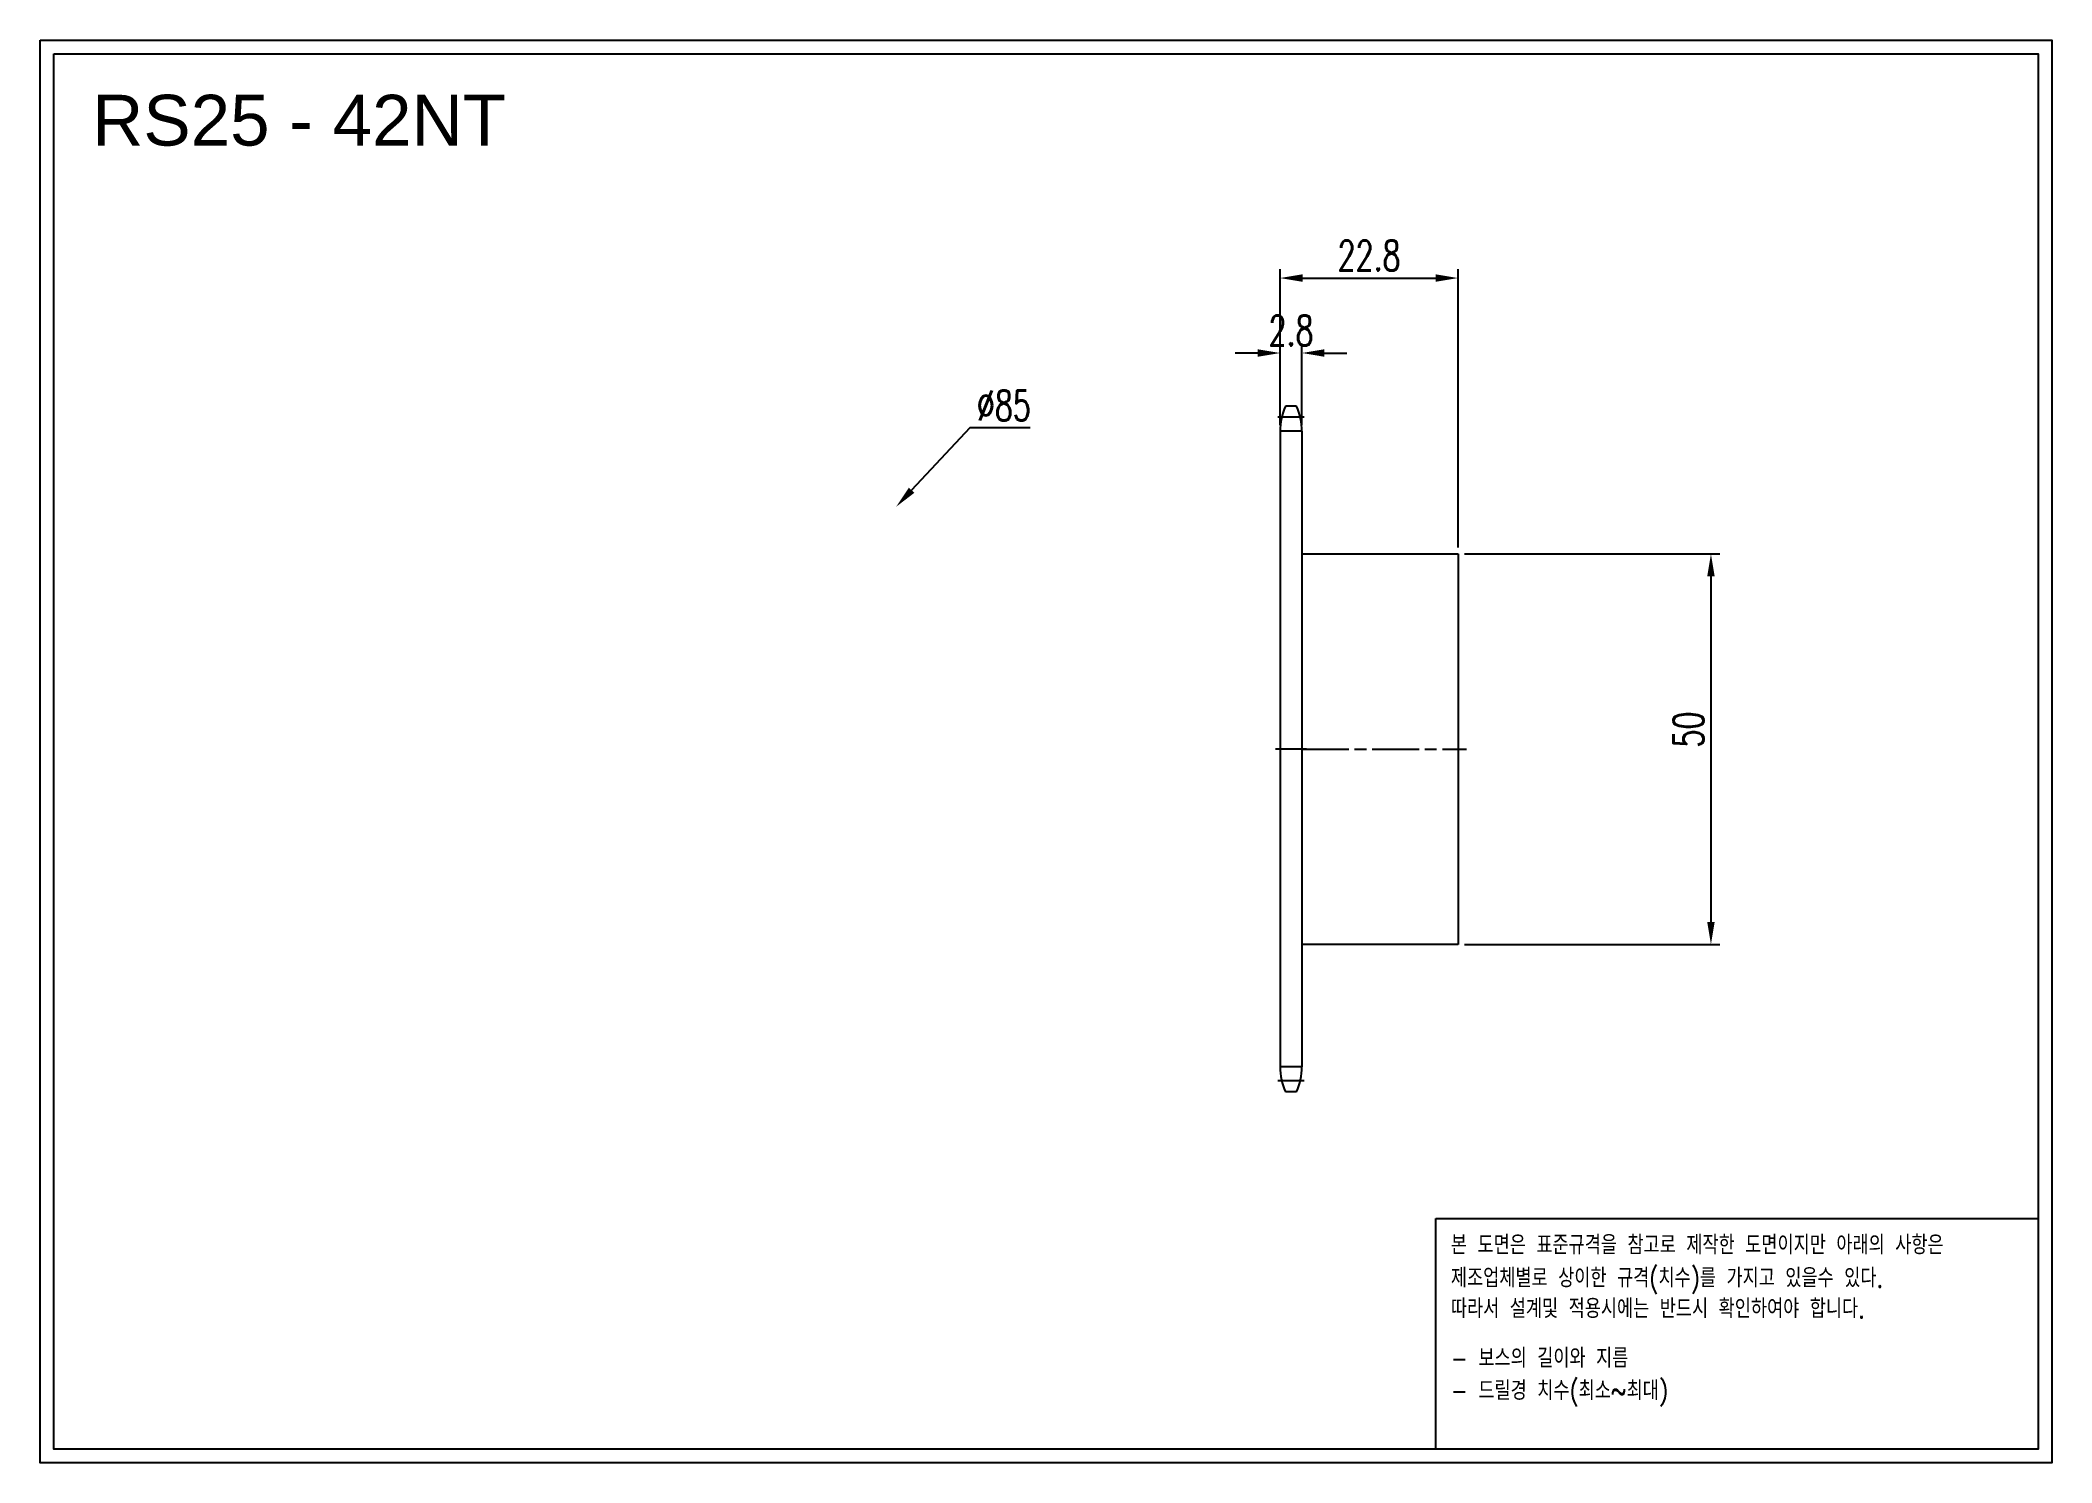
# Model space of a CAD drawing. Header units: millimetres. Extents: x -67764 to -67506, y 1720 to 1903.
import ezdxf

# ---------------------------------------------------------------- set-up
doc = ezdxf.new("R2010")
doc.units = ezdxf.units.MM
for name, pattern in [('AM_ISO02W050', [7.5, 6, -1.5]), ('AM_ISO02W050x2', [3.75, 3, -0.75]), ('AM_ISO08W050', [18, 12, -1.5, 3, -1.5]), ('AM_ISO08W050x2', [9, 6, -0.75, 1.5, -0.75])]:
    doc.linetypes.add(name, pattern=pattern)
for name, color, linetype, lineweight in [('AM_3N', 6, 'AM_ISO02W050', 25), ('AM_7', 4, 'AM_ISO08W050', 25), ('AM_7N', 4, 'AM_ISO08W050', 25)]:
    doc.layers.add(name, color=color, linetype=linetype, lineweight=lineweight)
doc.layers.add('S-DIM', color=7, linetype='Continuous')
doc.styles.add('HAN', font='ROMANS.shx', dxfattribs={"width": 0.7, "bigfont": 'whgtxt.shx'})
doc.styles.add('HSG', font='SIMPLEX.shx', dxfattribs={"width": 0.7, "bigfont": 'HSG.shx'})
doc.styles.get("Standard").update_dxf_attribs({"font": 'arial.ttf'})
doc.dimstyles.new('APP4', dxfattribs={"dimscale": 1.6, "dimtxt": 2.4, "dimasz": 1.8, "dimexe": 0.7, "dimexo": 0.5, "dimgap": 0.6, "dimtad": 1, "dimtoh": 1, "dimdec": 1, "dimrnd": 0.01, "dimzin": 9, "dimdsep": 46, "dimtxsty": 'HSG', "dimcen": 0, "dimclrd": 1, "dimclre": 1, "dimclrt": 256, "dimazin": 2, "dimtp": 1, "dimtm": 1, "dimtfac": 0.5, "dimtdec": 1, "dimtofl": 0, "dimtmove": 0, "dimatfit": 3, "dimfxl": 0, "dimtvp": 1, "dimtolj": 2, "dimlwd": -1, "dimlwe": -1, "dimarcsym": 0})

# ---------------------------------------------------------------- blocks, each defined once
blk = doc.blocks.new('*D2')
at = {"layer": 'Defpoints', "color": 0, "transparency": 16777216}
for p in [(-67582.36, 1836.75), (-67582.36, 1786.75), (-67549.98, 1786.75)]:
    blk.add_point(p, dxfattribs=at)
at = {"layer": 'S-DIM', "color": 1, "transparency": 16777216}
for p, q in [((-67581.56, 1836.75), (-67548.86, 1836.75)), ((-67549.98, 1833.87), (-67549.98, 1789.63)), ((-67581.56, 1786.75), (-67548.86, 1786.75))]:
    blk.add_line(p, q, dxfattribs=at)
for points in [[(-67550.46, 1833.87), (-67549.5, 1833.87), (-67549.98, 1836.75)], [(-67550.46, 1789.63), (-67549.5, 1789.63), (-67549.98, 1786.75)]]:
    blk.add_solid(points, dxfattribs=at)
at = {"layer": 'S-DIM', "transparency": 16777216, "insert": (-67552.86, 1814.25), "char_height": 3.84, "attachment_point": 5, "rotation": 90, "style": 'HSG'}
blk.add_mtext('\\A2;50', dxfattribs=at)
blk = doc.blocks.new('fyjkfytuj')
for p, q in [((-66537.93, 409.63), (-66517.93, 409.63)), ((-66517.93, 409.63), (-66517.93, 359.63)), ((-66517.93, 359.63), (-66537.93, 359.63))]:
    blk.add_line(p, q)
at = {"layer": 'AM_7N', "linetype": 'AM_ISO08W050x2'}
blk.add_line((-66537.93, 384.63), (-66516.85, 384.63), dxfattribs=at)
blk = doc.blocks.new('*D3')
at = {"layer": 'Defpoints', "color": 0, "transparency": 16777216}
for p in [(-67654.32, 1842.79), (-67712.33, 1780.71)]:
    blk.add_point(p, dxfattribs=at)
at = {"layer": 'S-DIM', "color": 1, "transparency": 16777216}
for p, q in [((-67644.89, 1852.87), (-67652.35, 1844.9)), ((-67637.15, 1852.87), (-67644.89, 1852.87))]:
    blk.add_line(p, q, dxfattribs=at)
blk.add_solid([(-67652.7, 1845.22), (-67652, 1844.57), (-67654.32, 1842.79)], dxfattribs=at)
at = {"layer": 'S-DIM', "transparency": 16777216, "insert": (-67640.54, 1855.75), "char_height": 3.84, "attachment_point": 5, "style": 'HSG'}
blk.add_mtext('\\A2;∅85', dxfattribs=at)
blk = doc.blocks.new('*D4')
at = {"layer": 'Defpoints', "color": 0, "transparency": 16777216}
for p in [(-67602.36, 1862.47), (-67605.16, 1852.45), (-67602.36, 1852.45)]:
    blk.add_point(p, dxfattribs=at)
at = {"layer": 'S-DIM', "color": 1, "transparency": 16777216}
for p, q in [((-67605.16, 1853.25), (-67605.16, 1863.59)), ((-67602.36, 1853.25), (-67602.36, 1863.59)), ((-67608.04, 1862.47), (-67610.92, 1862.47)), ((-67599.48, 1862.47), (-67596.6, 1862.47))]:
    blk.add_line(p, q, dxfattribs=at)
for points in [[(-67608.04, 1862.95), (-67608.04, 1861.99), (-67605.16, 1862.47)], [(-67599.48, 1862.95), (-67599.48, 1861.99), (-67602.36, 1862.47)]]:
    blk.add_solid(points, dxfattribs=at)
at = {"layer": 'S-DIM', "transparency": 16777216, "insert": (-67603.76, 1865.35), "char_height": 3.84, "attachment_point": 5, "style": 'HSG'}
blk.add_mtext('\\A2;2.8', dxfattribs=at)
blk = doc.blocks.new('*D5')
at = {"layer": 'Defpoints', "color": 0, "transparency": 16777216}
for p in [(-67582.36, 1872.07), (-67605.16, 1852.45), (-67582.36, 1836.75)]:
    blk.add_point(p, dxfattribs=at)
at = {"layer": 'S-DIM', "color": 1, "transparency": 16777216}
for p, q in [((-67605.16, 1853.25), (-67605.16, 1873.19)), ((-67582.36, 1837.55), (-67582.36, 1873.19)), ((-67602.28, 1872.07), (-67585.24, 1872.07))]:
    blk.add_line(p, q, dxfattribs=at)
for points in [[(-67602.28, 1872.55), (-67602.28, 1871.59), (-67605.16, 1872.07)], [(-67585.24, 1872.55), (-67585.24, 1871.59), (-67582.36, 1872.07)]]:
    blk.add_solid(points, dxfattribs=at)
at = {"layer": 'S-DIM', "transparency": 16777216, "insert": (-67593.76, 1874.95), "char_height": 3.84, "attachment_point": 5, "style": 'HSG'}
blk.add_mtext('\\A2;22.8', dxfattribs=at)
blk = doc.blocks.new('notice1')
at = {"color": 4}
blk.add_lwpolyline([(-22142.12, 1735.9), (-22053.8, 1735.9), (-22053.8, 1702.07), (-22142.12, 1702.07)], close=True, dxfattribs=at)
at = {"color": 4, "style": 'HAN', "width": 0.8}
for s, p in [('본 도면은 표준규격을 참고로 제작한 도면이지만 아래의 사항은', (-22139.9, 1730.62)), ('제조업체별로 상이한 규격(치수)를 가지고 있을수 있다.', (-22139.9, 1725.78)), ('따라서 설계및 적용시에는 반드시 확인하여야 합니다.', (-22139.9, 1721.28)), ('- 보스의 길이와 지름', (-22139.9, 1714.03)), ('- 드릴경 치수(최소~최대)', (-22139.9, 1709.27))]:
    blk.add_text(s, height=2.7949, dxfattribs=at).set_placement(p)

msp = doc.modelspace()

# ---------------------------------------------------------------- linework, layer by layer
for p, q in [((-67603.07, 1855.65), (-67604.46, 1855.65)), ((-67605.16, 1852.45), (-67605.16, 1771.06)), ((-67602.36, 1852.45), (-67602.36, 1771.06)), ((-67603.07, 1767.86), (-67604.46, 1767.86))]:
    msp.add_line(p, q)
for points in [[(-67763.95, 1902.52), (-67506.33, 1902.52), (-67506.33, 1720.37), (-67763.95, 1720.37)], [(-67762.21, 1900.79), (-67508.07, 1900.79), (-67508.07, 1722.1), (-67762.21, 1722.1)]]:
    msp.add_lwpolyline(points, close=True)
for centre, start, end in [((-67597.56, 1852.45), 155.0989, 180), ((-67609.96, 1852.45), 0, 24.9011), ((-67597.56, 1771.06), 180, 204.9011), ((-67609.96, 1771.06), 335.0989, 0)]:
    msp.add_arc(centre, 7.6, start, end)
at = {"layer": 'AM_3N', "linetype": 'AM_ISO02W050x2'}
for p, q in [((-67602.36, 1852.45), (-67605.16, 1852.45)), ((-67602.36, 1771.06), (-67605.16, 1771.06))]:
    msp.add_line(p, q, dxfattribs=at)
at = {"layer": 'AM_7', "linetype": 'AM_ISO08W050x2'}
for p, q in [((-67602.09, 1854.25), (-67605.47, 1854.25)), ((-67601.78, 1811.75), (-67605.74, 1811.75)), ((-67602.09, 1769.26), (-67605.47, 1769.26))]:
    msp.add_line(p, q, dxfattribs=at)

# ---------------------------------------------------------------- block references
msp.add_blockref('fyjkfytuj', (-1064.43, 1427.12))
at = {"xscale": 0.8735999999999999, "yscale": 0.8735999999999999, "zscale": 0.8735999999999999}
msp.add_blockref('notice1', (-48241.87, 235.18), dxfattribs=at)

# ---------------------------------------------------------------- texts
msp.add_text('RS25 - 42NT', height=6.5055).set_placement((-67757.31, 1889.03))

# ---------------------------------------------------------------- dimensions: what is measured, and where the dimension line sits
at = {"layer": 'S-DIM'}
dim = msp.add_linear_dim(base=(-67582.36, 1872.07), p1=(-67605.16, 1852.45), p2=(-67582.36, 1836.75), dimstyle='APP4', dxfattribs=at)
dim.commit()
dim.dimension.update_dxf_attribs({"geometry": '*D5', "text_midpoint": (-67593.76, 1874.95)})
dim = msp.add_linear_dim(base=(-67602.36, 1862.47), p1=(-67605.16, 1852.45), p2=(-67602.36, 1852.45), dimstyle='APP4', dxfattribs=at)
dim.commit()
dim.dimension.update_dxf_attribs({"geometry": '*D4', "text_midpoint": (-67603.76, 1862.47), "dimtype": 128})
dim = msp.add_diameter_dim_2p(p1=(-67712.33, 1780.71), p2=(-67654.32, 1842.79), dimstyle='APP4', dxfattribs=at)
dim.commit()
dim.dimension.update_dxf_attribs({"geometry": '*D3', "text_midpoint": (-67640.54, 1852.87), "dimtype": 131})
dim = msp.add_linear_dim(base=(-67549.98, 1786.75), p1=(-67582.36, 1836.75), p2=(-67582.36, 1786.75), angle=90, dimstyle='APP4', dxfattribs=at)
dim.commit()
dim.dimension.update_dxf_attribs({"geometry": '*D2', "text_midpoint": (-67549.98, 1814.25), "dimtype": 128})

doc.saveas('drawing.dxf')
